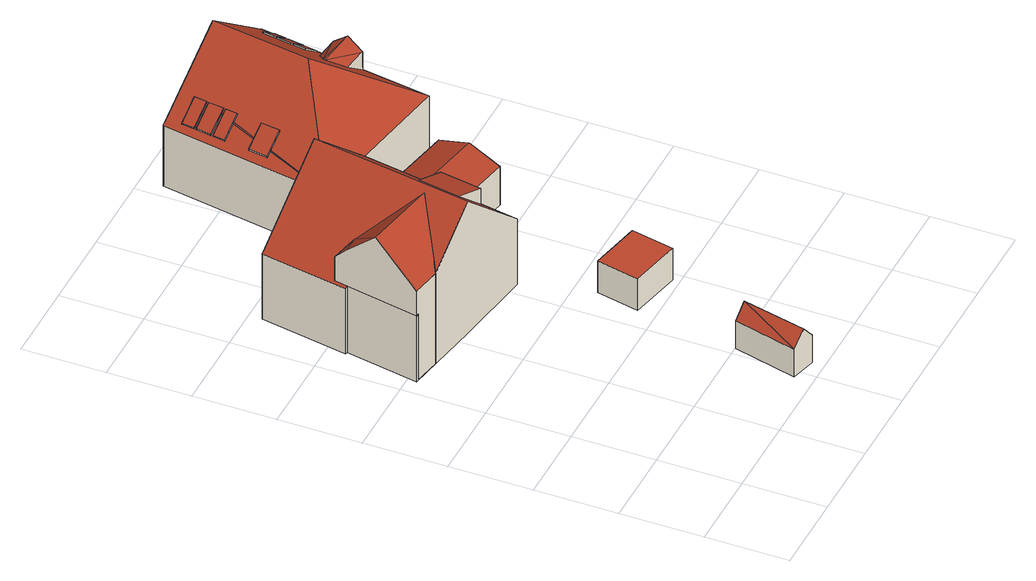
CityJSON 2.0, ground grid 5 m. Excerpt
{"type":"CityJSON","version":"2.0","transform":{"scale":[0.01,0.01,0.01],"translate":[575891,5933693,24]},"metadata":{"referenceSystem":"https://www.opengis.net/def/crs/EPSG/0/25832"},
"CityObjects":{
"building1":{"type":"Building","attributes":{"Grundfläche 2D":"6.262340","Grundhöhe NN":"25.173"},"geometry":[{"type":"Solid","lod":"3","boundaries":[[[[0,1,2]],[[0,2,3]],[[4,3,5]],[[0,3,4]],[[2,1,6,7]],[[5,3,2,7,8]],[[4,5,8,9]],[[6,1,0,4,9]],[[8,7,6,9]]]],"semantics":{"surfaces":[{"type":"RoofSurface"},{"type":"WallSurface"},{"type":"GroundSurface"}],"values":[[0,0,0,0,1,1,1,1,2]]}}]},
"building2":{"type":"Building","attributes":{"Grundfläche 2D":"97.571984","Grundhöhe NN":"24.607"},"children":["building2-1"],"geometry":[{"type":"MultiSurface","lod":"3","boundaries":[[[10,11,12,13]],[[14,15,11,10]],[[14,16,15]],[[14,17,18,16]],[[19,18,17]],[[20,21,12,11,15,16,22,23,24,25,26]],[[27,28,29,30,31,24,23,32]],[[21,13,12]],[[10,13,21,20,33,17,14]],[[34,35,22,16,18,19]],[[34,19,17,33,36]],[[20,26,37,38]],[[36,33,20,38,39]],[[40,41,32,23,22,33,36,39]],[[27,32,41,42]],[[28,27,42,43]],[[29,28,43,44]],[[30,29,44,45]],[[31,30,45,46]],[[25,24,31,46,47]],[[26,25,47,37]],[[41,40,39,38,37,47,46,45,44,43,42]]],"semantics":{"surfaces":[{"type":"RoofSurface"},{"type":"WallSurface"},{"type":"GroundSurface"}],"values":[0,0,0,0,0,0,0,1,1,1,1,1,1,1,1,1,1,1,1,1,1,2]}}]},
"building2-1":{"type":"BuildingInstallation","parents":["building2"],"geometry":[{"type":"MultiSurface","lod":"3","boundaries":[[[48,49,50,51]],[[52,50,49]],[[53,48,51]],[[53,28,29,52,49,48]]],"semantics":{"surfaces":[{"type":"RoofSurface"},{"type":"WallSurface"}],"values":[0,1,1,1]}}]},
"building3":{"type":"Building","attributes":{"Grundfläche 2D":"8.476925","Grundhöhe NN":"24.986"},"geometry":[{"type":"Solid","lod":"3","boundaries":[[[[54,55,56,57]],[[58,59,57,56]],[[59,60,54,57]],[[60,61,55,54]],[[61,58,56,55]],[[61,60,59,58]]]],"semantics":{"surfaces":[{"type":"RoofSurface"},{"type":"WallSurface"},{"type":"GroundSurface"}],"values":[[0,1,1,1,1,2]]}}]},
"building4":{"type":"Building","attributes":{"Grundfläche 2D":"17.271952","Grundhöhe NN":"24.607"},"geometry":[{"type":"Solid","lod":"3","boundaries":[[[[62,63,64,65]],[[66,62,65,67]],[[67,65,64,68,69]],[[66,67,69,70]],[[63,62,66,70,71]],[[64,63,71,68]],[[69,68,71,70]]]],"semantics":{"surfaces":[{"type":"RoofSurface"},{"type":"WallSurface"},{"type":"GroundSurface"}],"values":[[0,0,1,1,1,1,2]]}}]},
"building5":{"type":"Building","attributes":{"Grundfläche 2D":"103.149175","Grundhöhe NN":"24.472"},"children":["building5-1","building5-2","building5-3","building5-4","building5-5","building5-6","building5-7","building5-8","building5-9"],"geometry":[{"type":"Solid","lod":"3","boundaries":[[[[72,73,74,75,76,77,78,79,80]],[[77,76,81]],[[75,82,81,76],[83,84,81]],[[81,84,83]],[[78,77,85,86]],[[79,78,86,87]],[[80,79,87,88]],[[72,80,88,89]],[[73,72,89,90]],[[73,90,91,92,82,75,74]],[[81,82,92,93]],[[77,81,93,85]],[[85,93,92,91,90,89,88,87,86]]]],"semantics":{"surfaces":[{"type":"RoofSurface"},{"type":"WallSurface"},{"type":"GroundSurface"}],"values":[[0,0,0,0,1,1,1,1,1,1,1,1,2]]}}]},
"building5-1":{"type":"BuildingInstallation","parents":["building5"],"geometry":[{"type":"MultiSurface","lod":"3","boundaries":[[[94,95,96,97]],[[98,99,94]],[[100,101,94,99]],[[94,101,95]],[[102,100,99]],[[95,103,96]],[[97,104,105,98,94]],[[102,99,98,105,106]],[[96,103,104,97]]],"semantics":{"surfaces":[{"type":"RoofSurface"},{"type":"WallSurface"}],"values":[0,0,0,0,0,0,1,1,1]}}]},
"building5-2":{"type":"BuildingInstallation","parents":["building5"],"geometry":[{"type":"MultiSurface","lod":"3","boundaries":[[[107,108,109,110]],[[107,110,111,112]],[[108,107,112,113]],[[110,109,114,111]],[[109,108,113,114]]],"semantics":{"surfaces":[{"type":"RoofSurface"},{"type":"WallSurface"}],"values":[0,1,1,1,1]}}]},
"building5-3":{"type":"BuildingInstallation","parents":["building5"],"geometry":[{"type":"MultiSurface","lod":"3","boundaries":[[[115,116,117,118]],[[118,117,119,120]],[[117,116,121,119]],[[115,118,120,122]],[[116,115,122,121]]],"semantics":{"surfaces":[{"type":"RoofSurface"},{"type":"WallSurface"}],"values":[0,1,1,1,1]}}]},
"building5-4":{"type":"BuildingInstallation","parents":["building5"],"geometry":[{"type":"MultiSurface","lod":"3","boundaries":[[[123,124,125,126]],[[126,125,127,128]],[[123,126,128,129]],[[124,123,129,130]],[[125,124,130,127]]],"semantics":{"surfaces":[{"type":"RoofSurface"},{"type":"WallSurface"}],"values":[0,1,1,1,1]}}]},
"building5-5":{"type":"BuildingInstallation","parents":["building5"],"geometry":[{"type":"MultiSurface","lod":"3","boundaries":[[[131,132,133,134,135,136]],[[137,131,136,135,138,84]],[[139,133,132,131,137,83]],[[134,133,139,140]],[[135,134,140,138]]],"semantics":{"surfaces":[{"type":"RoofSurface"},{"type":"WallSurface"}],"values":[0,1,1,1,1]}}]},
"building5-6":{"type":"BuildingInstallation","parents":["building5"],"geometry":[{"type":"MultiSurface","lod":"3","boundaries":[[[141,142,143,144]],[[144,143,145,146]],[[141,144,146,147]],[[142,141,147,148]],[[148,145,143,142]]],"semantics":{"surfaces":[{"type":"RoofSurface"},{"type":"WallSurface"}],"values":[0,1,1,1,1]}}]},
"building5-7":{"type":"BuildingInstallation","parents":["building5"],"geometry":[{"type":"MultiSurface","lod":"3","boundaries":[[[149,150,151,152,153,154]],[[155,156,152,151]],[[156,157,158,154,153,152]],[[158,159,149,154]],[[151,150,149,159,160,155]]],"semantics":{"surfaces":[{"type":"RoofSurface"},{"type":"WallSurface"}],"values":[0,1,1,1,1]}}]},
"building5-8":{"type":"BuildingInstallation","parents":["building5"],"geometry":[{"type":"MultiSurface","lod":"3","boundaries":[[[161,162,163,164]],[[164,163,165,166]],[[163,162,167,165]],[[161,164,166,168]],[[162,161,168,167]]],"semantics":{"surfaces":[{"type":"RoofSurface"},{"type":"WallSurface"}],"values":[0,1,1,1,1]}}]},
"building5-9":{"type":"BuildingInstallation","parents":["building5"],"geometry":[{"type":"MultiSurface","lod":"3","boundaries":[[[169,170,171,172]],[[173,174,172,171]],[[174,175,169,172]],[[175,176,170,169]],[[176,173,171,170]],[[176,175,174,173]]],"semantics":{"surfaces":[{"type":"RoofSurface"},{"type":"WallSurface"},{"type":"OuterCeilingSurface"}],"values":[0,1,1,1,1,2]}}]}
},
"vertices":[
[1043,444,395],[969,463,306],[873,77,306],[954,57,395],[1122,425,306],[1026,39,306],[969,463,117],[873,77,117],[1026,39,117],[1122,425,117],
[164,2381,765],[356,2425,683],[354,2428,680],[179,2460,680],[131,2200,934],[359,2421,685],[585,2116,934],[84,1939,680],[266,1909,683],[262,1907,680],[164,2381,517],[179,2460,518],[266,1909,680],[575,1858,965],[740,2827,965],[244,2914,507],[151,2383,505],[1108,2034,510],[1093,2038,525],[1123,2216,524],[1139,2214,510],[1231,2742,507],[1064,1782,511],[84,1939,512],[262,1907,67],[266,1909,67],[84,1939,67],[151,2383,61],[164,2381,61],[84,1939,61],[575,1858,61],[1064,1782,61],[1108,2034,61],[1093,2038,61],[1123,2216,61],[1139,2214,61],[1231,2742,61],[244,2914,61],
[1088,2008,631],[1130,2258,631],[921,2294,719],[879,2044,718],[1130,2258,524],[1088,2008,525],
[1394,1018,315],[1447,1277,315],[1133,1342,315],[1079,1083,315],[1133,1342,99],[1079,1083,99],[1394,1018,99],[1447,1277,99],
[1266,2420,396],[1228,2223,324],[1651,2142,324],[1689,2338,396],[1303,2617,324],[1727,2535,324],[1651,2142,61],[1727,2535,61],[1303,2617,61],[1228,2223,61],
[2039,3619,465],[2051,3714,467],[2041,3716,475],[1572,3788,854],[1479,3188,854],[1892,2663,464],[1994,3351,468],[1971,3353,485],[2008,3624,490],[910,2832,464],[1088,3864,464],[1209,3655,584],[1212,3649,588],[1892,2663,47],[1994,3351,47],[1971,3353,47],[2008,3624,47],[2039,3619,47],[2051,3714,47],[2041,3716,47],[1088,3864,47],[910,2832,47],
[1958,3169,666],[1724,3196,661],[1940,3078,594],[1947,3077,594],[1968,3256,594],[1960,3257,594],[1727,3209,661],[1719,3204,666],[1822,3273,594],[1794,3095,594],[1947,3077,470],[1968,3256,476],[1960,3257,482],
[1074,3567,502],[1062,3493,503],[1185,3474,600],[1196,3548,599],[1196,3548,589],[1074,3567,492],[1062,3493,493],[1185,3474,590],
[1021,3227,506],[1143,3208,603],[1161,3324,602],[1039,3343,505],[1161,3324,591],[1039,3343,495],[1143,3208,593],[1021,3227,496],
[2004,3617,502],[1890,3635,594],[1879,3564,594],[1993,3546,502],[1879,3564,584],[1993,3546,493],[2004,3617,492],[1890,3635,584],
[1213,3654,598],[1209,3655,594],[1091,3673,501],[1076,3581,502],[1199,3561,599],[1212,3649,598],[1213,3654,588],[1199,3561,589],[1091,3673,491],[1076,3581,492],
[1973,3426,503],[1860,3444,595],[1847,3366,595],[1961,3348,503],[1847,3366,585],[1961,3348,493],[1973,3426,493],[1860,3444,585],
[1093,3687,501],[1200,3670,586],[1215,3667,598],[1227,3744,598],[1150,3756,536],[1105,3763,500],[1215,3667,588],[1227,3744,588],[1150,3756,526],[1105,3763,490],[1093,3687,491],[1200,3670,575],
[1990,3532,503],[1877,3550,594],[1862,3456,595],[1976,3438,503],[1862,3456,585],[1976,3438,493],[1877,3550,584],[1990,3532,493],
[1774,3915,394],[1750,3761,437],[2041,3716,437],[2065,3870,394],[2041,3716,374],[2065,3870,374],[1774,3915,374],[1750,3761,374]
]}
